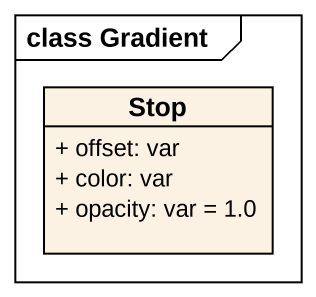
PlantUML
@startuml
mainframe class Gradient
hide circle
hide empty members
skinparam classAttributeIconSize 0
class "Stop" as Stop_ {
  + offset: var
  + color: var
  + opacity: var = 1.0
}
@enduml
